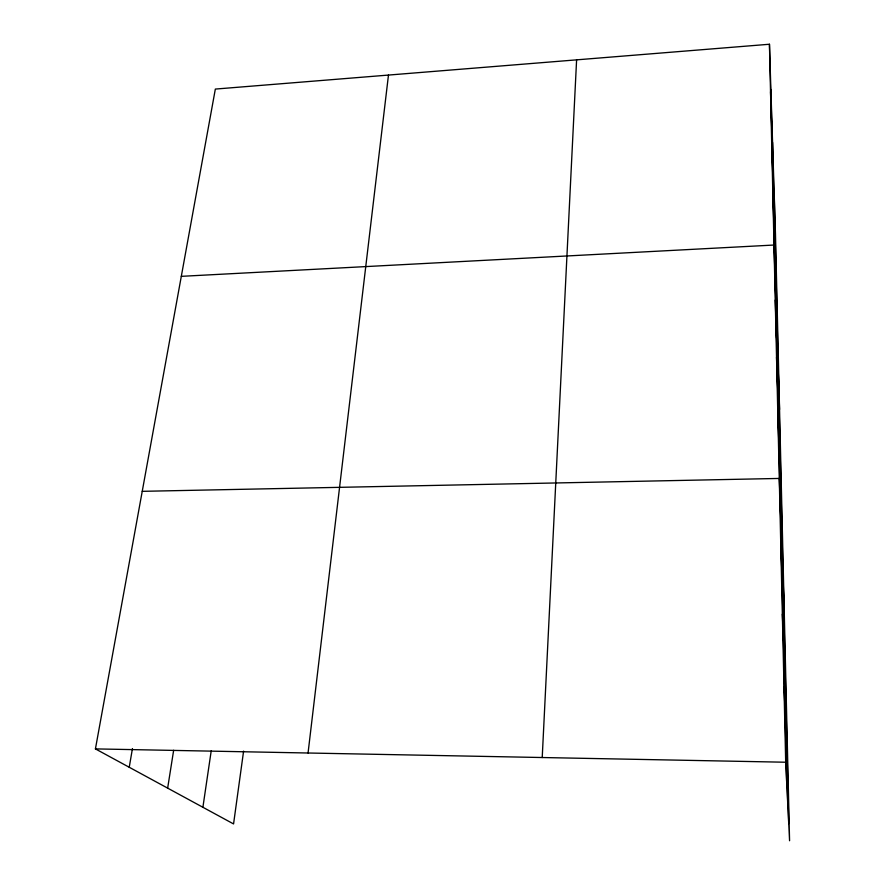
<?xml version="1.0" encoding="UTF-8"?>
<svg xmlns="http://www.w3.org/2000/svg" width="885" height="885" viewBox="0 0 885 885"><rect width="100%" height="100%" fill="white"/><g stroke="black" fill="none" stroke-linecap="round" stroke-linejoin="round"><path stroke-width="1.33" d="M542.217 757.527L576.6 59.848M308.057 753.002L388.471 75.07M243.596 751.122L233.563 823.935L95.425 748.898L215.343 89.075L769.452 44.25L775.481 234.215L789.575 840.75L785.692 762.228L769.452 44.25M202.897 807.275L211.216 750.834M167.652 788.126L173.648 750.281M129.243 767.262L132.44 748.566M181.314 276.341L773.999 245.034L779.552 409.478M142.242 491.33L779.276 478.442L784.154 607.619M95.425 748.898L785.692 762.228M783.988 686.528L785.017 709.538M782.351 614.135L783.435 640.309M780.78 544.839L781.931 573.9M776.532 357.175L777.815 393.338M777.882 416.603L779.121 450.62M775.238 300.037L776.554 338.136M770.525 91.763L771.952 136.146M771.643 141.003L773.047 184.014M772.793 192.056L774.176 233.585M774.121 191.204L788.723 823.592M772.572 142.374L787.739 803.691M770.901 89.872L786.665 781.754"/></g></svg>
